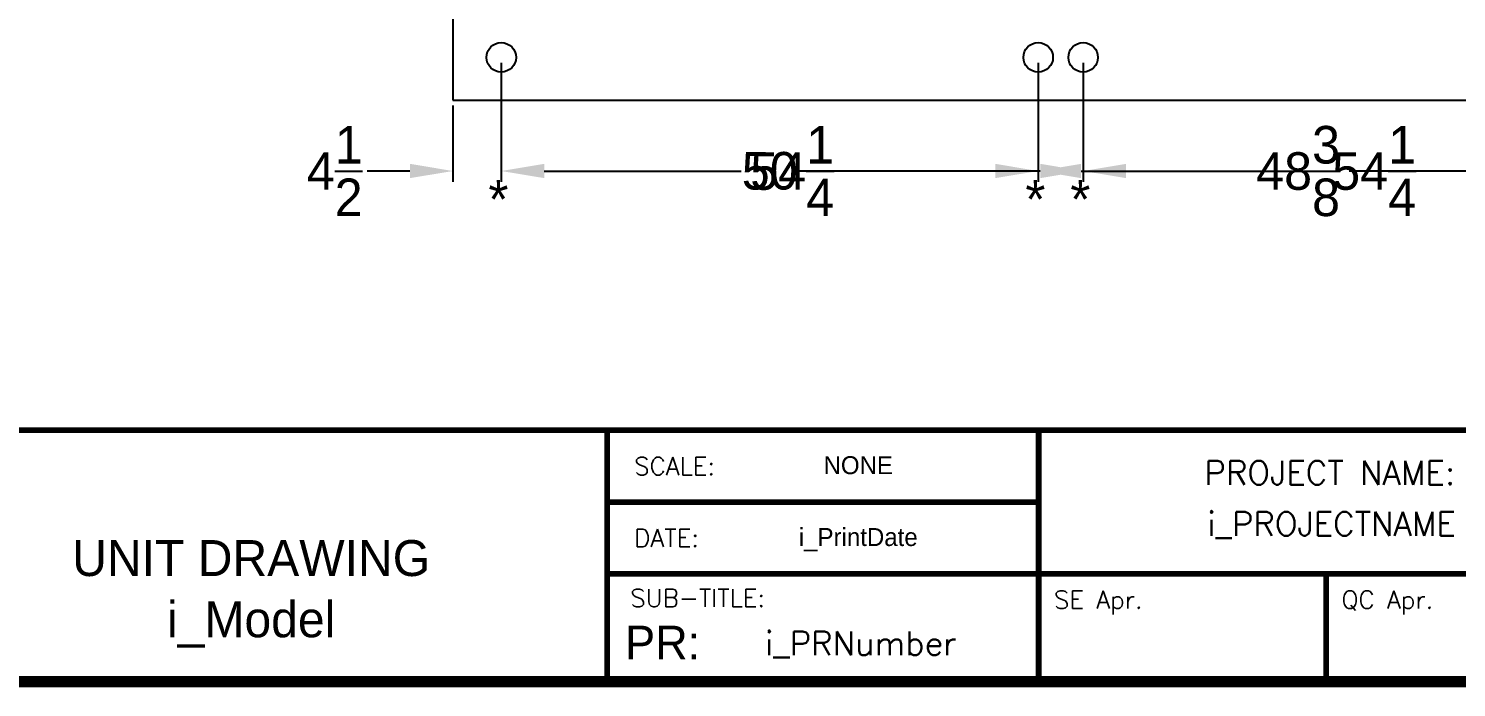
# Model space of a CAD drawing. Header units: inches. Extents: x 2163 to 2605, y 1222 to 1501.
# Drawn here: x 2358 to 2491, y 1228.3 to 1289.6 of the extents above; entities that cross this region are included whole.
import ezdxf
from ezdxf.enums import TextEntityAlignment as Align

# ---------------------------------------------------------------- set-up
doc = ezdxf.new("R2010")
doc.units = ezdxf.units.IN
doc.header["$MEASUREMENT"] = 0
doc.header["$PDSIZE"] = -1
doc.layers.add('WATANK', color=7, linetype='Continuous')
doc.layers.add('WNOTANK', color=7, linetype='Continuous')
doc.styles.add('SIMPLEX', font='SIMPLEX')
doc.dimstyles.new('General Dimension', dxfattribs={"dimtxt": 3.5, "dimasz": 4, "dimexe": 1, "dimexo": 0.5, "dimgap": 0.09, "dimtad": 0, "dimtih": 1, "dimtoh": 1, "dimdec": 3, "dimzin": 0, "dimdsep": 46, "dimlunit": 5, "dimtxsty": 'Standard', "dimcen": 0.09, "dimadec": 0, "dimazin": 0, "dimtfac": 1, "dimtdec": 3, "dimtofl": 0, "dimtmove": 0, "dimatfit": 3, "dimfxl": 1, "dimtolj": 1, "dimtzin": 0, "dimarcsym": 0})

# ---------------------------------------------------------------- blocks, each defined once
blk = doc.blocks.new('*D44')
at = {"layer": 'Defpoints', "color": 0, "linetype": 'Continuous'}
for p in [(2402.04, 1286.96), (2397.54, 1282.96), (2397.54, 1276.37)]:
    blk.add_point(p, dxfattribs=at)
at = {"layer": 'WNOTANK', "color": 0, "linetype": 'Continuous', "lineweight": -2}
for p, q in [((2402.04, 1286.46), (2402.04, 1275.37)), ((2397.54, 1282.46), (2397.54, 1275.37)), ((2393.54, 1276.37), (2389.54, 1276.37)), ((2406.04, 1276.37), (2410.04, 1276.37))]:
    blk.add_line(p, q, dxfattribs=at)
at = {"layer": 'WNOTANK', "color": 0, "linetype": 'Continuous'}
for points in [[(2393.54, 1277.04), (2393.54, 1275.71), (2397.54, 1276.37)], [(2406.04, 1277.04), (2406.04, 1275.71), (2402.04, 1276.37)]]:
    blk.add_solid(points, dxfattribs=at)
at = {"layer": 'WNOTANK', "color": 0, "linetype": 'Continuous', "insert": (2386.53, 1276.37), "char_height": 3.5, "attachment_point": 5}
blk.add_mtext('\\A1;4{\\H1x;\\S1/2;}', dxfattribs=at)
blk = doc.blocks.new('*D45')
at = {"layer": 'Defpoints', "color": 0, "linetype": 'Continuous'}
for p in [(2402.04, 1286.96), (2456.23, 1286.96), (2456.23, 1276.37)]:
    blk.add_point(p, dxfattribs=at)
at = {"layer": 'WNOTANK', "color": 0, "linetype": 'Continuous', "lineweight": -2}
for p, q in [((2402.04, 1286.46), (2402.04, 1275.37)), ((2456.23, 1286.46), (2456.23, 1275.37)), ((2406.04, 1276.37), (2424.38, 1276.37)), ((2452.23, 1276.37), (2433.89, 1276.37))]:
    blk.add_line(p, q, dxfattribs=at)
at = {"layer": 'WNOTANK', "color": 0, "linetype": 'Continuous'}
for points in [[(2406.04, 1277.04), (2406.04, 1275.71), (2402.04, 1276.37)], [(2452.23, 1277.04), (2452.23, 1275.71), (2456.23, 1276.37)]]:
    blk.add_solid(points, dxfattribs=at)
at = {"layer": 'WNOTANK', "color": 0, "linetype": 'Continuous', "insert": (2429.13, 1276.37), "char_height": 3.5, "attachment_point": 5}
blk.add_mtext('\\A1;54{\\H1x;\\S1/4;}', dxfattribs=at)
blk = doc.blocks.new('*D46')
at = {"layer": 'Defpoints', "color": 0, "linetype": 'Continuous'}
for p in [(2456.23, 1286.96), (2510.41, 1286.96), (2510.41, 1276.37)]:
    blk.add_point(p, dxfattribs=at)
at = {"layer": 'WNOTANK', "color": 0, "linetype": 'Continuous', "lineweight": -2}
for p, q in [((2456.23, 1286.46), (2456.23, 1275.37)), ((2510.41, 1286.46), (2510.41, 1275.37)), ((2460.23, 1276.37), (2478.56, 1276.37)), ((2506.41, 1276.37), (2488.08, 1276.37))]:
    blk.add_line(p, q, dxfattribs=at)
at = {"layer": 'WNOTANK', "color": 0, "linetype": 'Continuous'}
for points in [[(2460.23, 1277.04), (2460.23, 1275.71), (2456.23, 1276.37)], [(2506.41, 1277.04), (2506.41, 1275.71), (2510.41, 1276.37)]]:
    blk.add_solid(points, dxfattribs=at)
at = {"layer": 'WNOTANK', "color": 0, "linetype": 'Continuous', "insert": (2483.32, 1276.37), "char_height": 3.5, "attachment_point": 5}
blk.add_mtext('\\A1;54{\\H1x;\\S1/4;}', dxfattribs=at)
blk = doc.blocks.new('*D48')
at = {"layer": 'Defpoints', "color": 0, "linetype": 'Continuous'}
for p in [(2402.04, 1286.96), (2397.54, 1282.96), (2397.54, 1276.37)]:
    blk.add_point(p, dxfattribs=at)
at = {"layer": 'WATANK', "color": 0, "linetype": 'Continuous', "lineweight": -2}
for p, q in [((2402.04, 1286.46), (2402.04, 1275.37)), ((2397.54, 1282.46), (2397.54, 1275.37)), ((2393.54, 1276.37), (2389.54, 1276.37)), ((2406.04, 1276.37), (2410.04, 1276.37))]:
    blk.add_line(p, q, dxfattribs=at)
at = {"layer": 'WATANK', "color": 0, "linetype": 'Continuous'}
for points in [[(2393.54, 1277.04), (2393.54, 1275.71), (2397.54, 1276.37)], [(2406.04, 1277.04), (2406.04, 1275.71), (2402.04, 1276.37)]]:
    blk.add_solid(points, dxfattribs=at)
at = {"layer": 'WATANK', "color": 0, "linetype": 'Continuous', "insert": (2386.53, 1276.37), "char_height": 3.5, "attachment_point": 5}
blk.add_mtext('\\A1;4{\\H1x;\\S1/2;}', dxfattribs=at)
blk = doc.blocks.new('*D49')
at = {"layer": 'Defpoints', "color": 0, "linetype": 'Continuous'}
for p in [(2402.04, 1286.96), (2452.04, 1286.96), (2452.04, 1276.37)]:
    blk.add_point(p, dxfattribs=at)
at = {"layer": 'WATANK', "color": 0, "linetype": 'Continuous', "lineweight": -2}
for p, q in [((2402.04, 1286.46), (2402.04, 1275.37)), ((2452.04, 1286.46), (2452.04, 1275.37)), ((2406.04, 1276.37), (2424.32, 1276.37)), ((2448.04, 1276.37), (2429.75, 1276.37))]:
    blk.add_line(p, q, dxfattribs=at)
at = {"layer": 'WATANK', "color": 0, "linetype": 'Continuous'}
for points in [[(2406.04, 1277.04), (2406.04, 1275.71), (2402.04, 1276.37)], [(2448.04, 1277.04), (2448.04, 1275.71), (2452.04, 1276.37)]]:
    blk.add_solid(points, dxfattribs=at)
at = {"layer": 'WATANK', "color": 0, "linetype": 'Continuous', "insert": (2427.04, 1276.37), "char_height": 3.5, "attachment_point": 5}
blk.add_mtext('\\A1;50', dxfattribs=at)
blk = doc.blocks.new('*D50')
at = {"layer": 'Defpoints', "color": 0, "linetype": 'Continuous'}
for p in [(2452.04, 1286.96), (2500.44, 1286.96), (2500.44, 1276.37)]:
    blk.add_point(p, dxfattribs=at)
at = {"layer": 'WATANK', "color": 0, "linetype": 'Continuous', "lineweight": -2}
for p, q in [((2452.04, 1286.46), (2452.04, 1275.37)), ((2500.44, 1286.46), (2500.44, 1275.37)), ((2456.04, 1276.37), (2471.48, 1276.37)), ((2496.44, 1276.37), (2481, 1276.37))]:
    blk.add_line(p, q, dxfattribs=at)
at = {"layer": 'WATANK', "color": 0, "linetype": 'Continuous'}
for points in [[(2456.04, 1277.04), (2456.04, 1275.71), (2452.04, 1276.37)], [(2496.44, 1277.04), (2496.44, 1275.71), (2500.44, 1276.37)]]:
    blk.add_solid(points, dxfattribs=at)
at = {"layer": 'WATANK', "color": 0, "linetype": 'Continuous', "insert": (2476.24, 1276.37), "char_height": 3.5, "attachment_point": 5}
blk.add_mtext('\\A1;48{\\H1x;\\S3/8;}', dxfattribs=at)

msp = doc.modelspace()

# ---------------------------------------------------------------- linework, layer by layer
at = {"color": 0, "linetype": 'Continuous'}
for p, q in [((2397.5399, 1290.9578), (2397.5399, 1282.9578)), ((2397.5399, 1290.9578), (2397.5399, 1282.9578)), ((2397.5399, 1282.9578), (2514.9149, 1282.9578)), ((2397.5399, 1282.9578), (2514.9149, 1282.9578))]:
    msp.add_line(p, q, dxfattribs=at)
at = {"color": 0, "linetype": 'Continuous', "lineweight": 20}
for p, q in [((2411.9125, 1252.2228), (2545.8156, 1252.2228)), ((2411.9125, 1228.7897), (2411.9125, 1252.2228)), ((2452.0835, 1252.2228), (2452.0835, 1228.7897)), ((2452.0835, 1245.5276), (2411.9125, 1245.5276)), ((2545.8156, 1238.8325), (2411.9125, 1238.8325)), ((2478.8641, 1238.8325), (2478.8641, 1228.7897))]:
    msp.add_line(p, q, dxfattribs=at)
for points, const_width in [([(2170.8869, 1228.7897), (2599.3769, 1228.7897), (2599.3769, 1496.596), (2170.8869, 1496.596), (2170.8869, 1228.7897)], 1.0712), ([(2599.3769, 1252.2228), (2278.0094, 1252.2228), (2278.0094, 1228.7897)], 0.5356), ([(2411.9125, 1252.2228), (2411.9125, 1228.7897)], 0.5356), ([(2452.0835, 1252.2228), (2452.0835, 1228.7897)], 0.5356), ([(2452.0835, 1245.5276), (2411.9125, 1245.5276)], 0.5356), ([(2545.8156, 1238.8325), (2411.9125, 1238.8325)], 0.5356), ([(2478.8641, 1238.8325), (2478.8641, 1228.7897)], 0.5356)]:
    msp.add_lwpolyline(points, dxfattribs=dict(at, const_width=const_width))
at = {"layer": 'WATANK', "color": 0, "linetype": 'Continuous'}
for centre in [(2402.0399, 1286.9578), (2402.0399, 1286.9578), (2452.0399, 1286.9578), (2452.0399, 1286.9578)]:
    msp.add_circle(centre, 1.375, dxfattribs=at)
at = {"layer": 'WNOTANK', "color": 0, "linetype": 'Continuous'}
for centre in [(2402.0399, 1286.9578), (2402.0399, 1286.9578), (2456.2274, 1286.9578), (2456.2274, 1286.9578)]:
    msp.add_circle(centre, 1.375, dxfattribs=at)

# ---------------------------------------------------------------- texts
at = {"color": 0, "linetype": 'Continuous', "lineweight": 20, "style": 'SIMPLEX'}
for s, p in [('SCALE:', (2414.4232, 1248.0383)), ('DATE:', (2414.4232, 1241.3431)), ('SUB-TITLE:', (2414.0605, 1235.7525)), ('SE Apr.', (2453.5066, 1235.5969)), ('QC Apr.', (2480.2873, 1235.5969))]:
    msp.add_text(s, height=1.67379, dxfattribs=at).set_placement(p)
at = {"color": 0, "linetype": 'Continuous', "lineweight": 20}
for s, height, p in [('NONE', 1.67379, (2435.2835, 1248.1267)), ('i_PrintDate', 1.673789, (2435.2835, 1241.4316)), ('UNIT DRAWING', 3.347578, (2378.7531, 1238.636)), ('i_Model', 3.34758, (2378.7531, 1232.9306))]:
    msp.add_text(s, height=height, dxfattribs=at).set_placement(p, align=Align.CENTER)
at = {"color": 0, "linetype": 'Continuous', "lineweight": 20, "style": 'SIMPLEX'}
for s, height, p in [('PROJECT NAME:', 2.222792, (2479.2003, 1247.1458)), ('i_PROJECTNAME', 2.222792, (2479.3693, 1242.3881)), ('i_PRNumber', 2.22279, (2435.5182, 1231.2558))]:
    msp.add_text(s, height=height, dxfattribs=at).set_placement(p, align=Align.CENTER)
at = {"color": 0, "linetype": 'Continuous', "lineweight": 20}
msp.add_text('PR:', height=3.13835, dxfattribs=at).set_placement((2420.5677, 1230.869), align=Align.RIGHT)
at = {"layer": 'WATANK', "color": 0, "linetype": 'Continuous'}
for p in [(2400.8425, 1271.9475), (2450.8425, 1271.9475)]:
    msp.add_text('*', height=3.5821, dxfattribs=at).set_placement(p)
at = {"layer": 'WNOTANK', "color": 0, "linetype": 'Continuous'}
for p in [(2400.8425, 1271.9475), (2455.03, 1271.9475)]:
    msp.add_text('*', height=3.5821, dxfattribs=at).set_placement(p)

# ---------------------------------------------------------------- dimensions: what is measured, and where the dimension line sits
at = {"layer": 'WATANK', "color": 0, "linetype": 'Continuous'}
for base, p1, p2, picture, middle in [((2397.5399, 1276.3743), (2402.0399, 1286.9578), (2397.5399, 1282.9578), '*D48', (2386.5332, 1276.3743)), ((2452.0399, 1276.3743), (2402.0399, 1286.9578), (2452.0399, 1286.9578), '*D49', (2427.0399, 1276.3743)), ((2500.4418, 1276.3743), (2452.0399, 1286.9578), (2500.4418, 1286.9578), '*D50', (2476.2408, 1276.3743))]:
    dim = msp.add_linear_dim(base=base, p1=p1, p2=p2, dimstyle='General Dimension', dxfattribs=at)
    dim.commit()
    dim.dimension.update_dxf_attribs({"geometry": picture, "text_midpoint": middle})
at = {"layer": 'WNOTANK', "color": 0, "linetype": 'Continuous'}
for base, p1, p2, picture, middle in [((2397.5399, 1276.3743), (2402.0399, 1286.9578), (2397.5399, 1282.9578), '*D44', (2386.5332, 1276.3743)), ((2456.2274022727, 1276.3742523223), (2402.0399022727, 1286.95777993), (2456.2274022727, 1286.95777993), '*D45', (2429.1336522727, 1276.3742523223)), ((2510.4149022727, 1276.3742523223), (2456.2274022727, 1286.95777993), (2510.4149022727, 1286.95777993), '*D46', (2483.3211522727, 1276.3742523223))]:
    dim = msp.add_linear_dim(base=base, p1=p1, p2=p2, dimstyle='General Dimension', dxfattribs=at)
    dim.commit()
    dim.dimension.update_dxf_attribs({"geometry": picture, "text_midpoint": middle})

doc.saveas('drawing.dxf')
